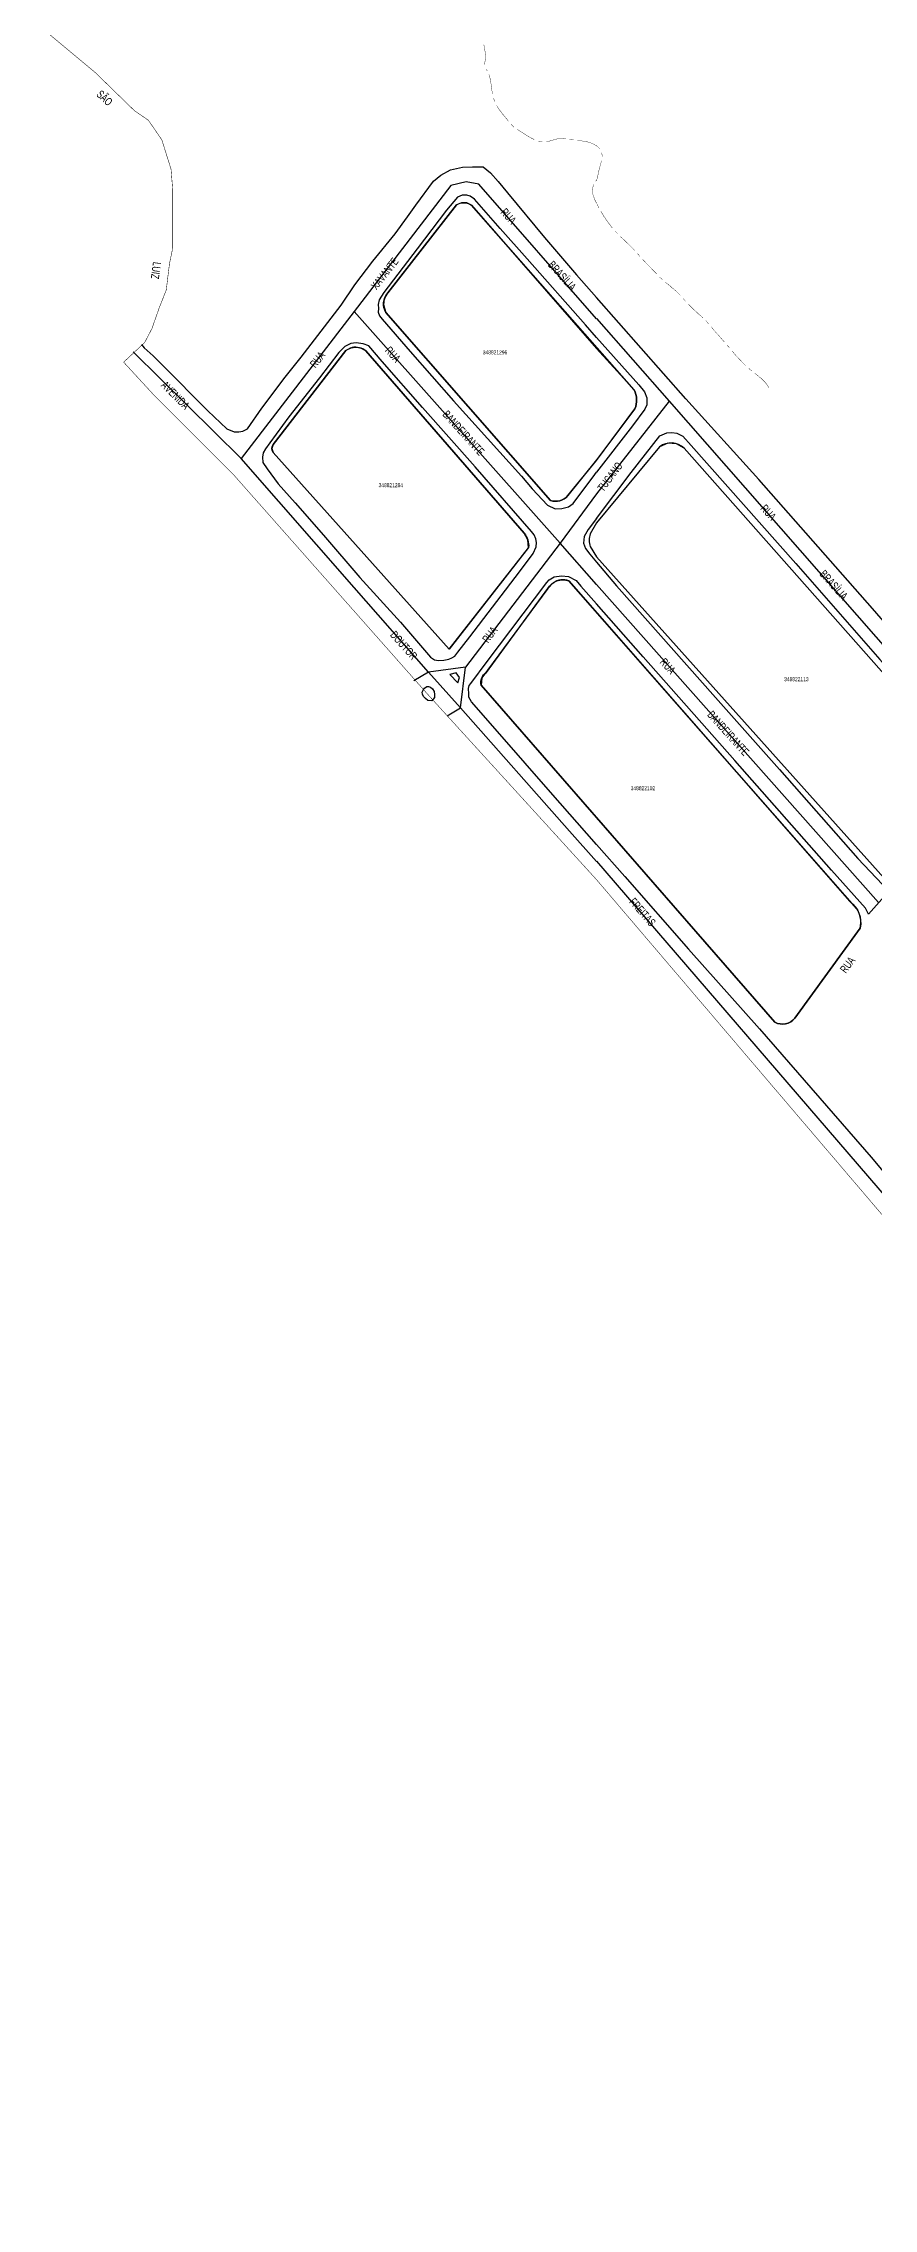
# Model space of a CAD drawing. Extents: x 203640 to 206998, y 4842129 to 4844379.
# Drawn here: x 204360 to 204775, y 4842201 to 4843284 of the extents above; entities that cross this region are included whole.
import ezdxf

# ---------------------------------------------------------------- set-up
doc = ezdxf.new("R2010")
doc.units = 0
doc.header["$LTSCALE"] = 1.5
doc.header["$MEASUREMENT"] = 0
for name, color, linetype in [('CD-MALHA-LOTES', 40, 'CONTINUOUS'), ('CD_TXT_QUADRA', 7, 'CONTINUOUS'), ('HD-CURSO-INTER', 170, 'CONTINUOUS'), ('LM-LIM-SETOR-FISCAL', 7, 'CONTINUOUS'), ('RU-QUADRAS', 210, 'CONTINUOUS'), ('SV-EIXO-RUA-PAV', 20, 'CONTINUOUS'), ('SV-RUA-PAVIM-S-GUIA-C-GUIA', 7, 'CONTINUOUS'), ('SV-TXT-RUA-N-PAV-S-GUIA-C-GUIA', 7, 'CONTINUOUS'), ('SV-TXT-RUA-PAV-S-GUIA-C-GUIA', 7, 'CONTINUOUS')]:
    doc.layers.add(name, color=color, linetype=linetype)
doc.styles.add('ARIAL', font='ARIAL.TTF')
doc.linetypes.add('Limite', pattern='A,20,-3,[130,ltypeshp.shx,S=6.35,R=0,X=0,Y=0],-3,20', length=46)

msp = doc.modelspace()

# ---------------------------------------------------------------- linework, layer by layer
at = {"layer": 'CD-MALHA-LOTES'}
for points in [[(204566.9, 4843203, -0.311605), (204574.4, 4843202.7), (204636.9, 4843131.2), (204655.6, 4843110.4, -0.228778), (204656, 4843101), (204636.9, 4843075.4), (204622.5, 4843057.6, -0.322295), (204613.8, 4843055.2), (204531.6, 4843149.1, -0.342355), (204532.6, 4843158.9)], [(204511.5, 4843130.1, -0.354384), (204521.5, 4843129.9), (204600.7, 4843038.8, -0.18475), (204602.9, 4843031.6), (204563.2, 4842980.8), (204475.2, 4843079.1, -0.337739), (204475.3, 4843083.1)], [(204668.3, 4843082), (204636.9, 4843044), (204633.7, 4843038.5, 0.182629), (204633.7, 4843032.1), (204636.9, 4843026.9), (204780.4, 4842866.5, 0.380262), (204788.4, 4842867), (204824.1, 4842912.4, 0.254367), (204824, 4842919.2), (204680.7, 4843081.3, 0.361645)], [(204623, 4843015), (204763.4, 4842854.6, -0.301508), (204768.6, 4842841.4), (204736, 4842796.3, -0.357192), (204726, 4842794.3), (204636.9, 4842896.6), (204579.2, 4842962.8, -0.316844), (204581.8, 4842969.2), (204612.5, 4843011.1, -0.359536)]]:
    msp.add_lwpolyline(points, format="xyb", close=True, dxfattribs=at)
at = {"layer": 'HD-CURSO-INTER', "const_width": 0.18}
for points in [[(204580.7, 4843282.1), (204580.5, 4843283)], [(204580.7, 4843282), (204580.7, 4843282.1)], [(204581.2, 4843279.2), (204580.7, 4843282)], [(204581.1, 4843274.6), (204581.3, 4843276)], [(204581.2, 4843279), (204581.2, 4843279.2)], [(204581.3, 4843277.7), (204581.2, 4843279)], [(204581.3, 4843277), (204581.3, 4843277.7)], [(204581.3, 4843276.1), (204581.3, 4843277)], [(204581.3, 4843276), (204581.3, 4843276.1)], [(204580.8, 4843273.1), (204581, 4843274.1)], [(204581, 4843274.1), (204581.1, 4843274.6)], [(204582, 4843270.3), (204581.7, 4843270.7)], [(204582.2, 4843269.9), (204582, 4843270.3)], [(204583.3, 4843267.6), (204583, 4843268.1)], [(204583.4, 4843267.2), (204583.3, 4843267.6)], [(204583.9, 4843264.7), (204583.4, 4843267.2)], [(204584, 4843264.2), (204583.9, 4843264.7)], [(204584.2, 4843262.7), (204584, 4843264.2)], [(204584.2, 4843262.3), (204584.2, 4843262.7)], [(204584.4, 4843261.2), (204584.2, 4843262.3)], [(204584.5, 4843260.3), (204584.4, 4843261.2)], [(204584.6, 4843259.8), (204584.5, 4843260.3)], [(204584.6, 4843259.3), (204584.6, 4843259.8)], [(204584.8, 4843258.3), (204584.6, 4843259.3)], [(204585.8, 4843255), (204585.3, 4843256.4)], [(204586, 4843254.5), (204585.8, 4843255)], [(204587.4, 4843251.8), (204586.9, 4843252.7)], [(204587.9, 4843251), (204587.4, 4843251.8)], [(204589.1, 4843249.4), (204587.9, 4843251)], [(204590, 4843248.2), (204589.1, 4843249.4)], [(204589.1, 4843249.4), (204589.1, 4843249.4)], [(204590.4, 4843247.8), (204590, 4843248.2)], [(204591.1, 4843246.9), (204590.4, 4843247.8)], [(204591.6, 4843246.3), (204591.1, 4843246.9)], [(204592.1, 4843245.7), (204591.6, 4843246.3)], [(204592.2, 4843245.5), (204592.1, 4843245.7)], [(204592.9, 4843244.7), (204592.2, 4843245.5)], [(204595, 4843242.3), (204594.2, 4843243.2)], [(204595.6, 4843241.8), (204595, 4843242.3)], [(204597.6, 4843240.4), (204597.2, 4843240.6)], [(204598.1, 4843240.1), (204597.6, 4843240.4)], [(204598.9, 4843239.6), (204598.1, 4843240.1)], [(204600.2, 4843238.8), (204598.9, 4843239.6)], [(204598.9, 4843239.6), (204598.9, 4843239.6)], [(204600.6, 4843238.5), (204600.2, 4843238.8)], [(204601.5, 4843237.9), (204600.6, 4843238.5)], [(204602.3, 4843237.4), (204601.5, 4843237.9)], [(204604.1, 4843236.4), (204602.3, 4843237.4)], [(204604.9, 4843236), (204604.1, 4843236.4)], [(204605.5, 4843235.7), (204604.9, 4843236)], [(204605.8, 4843235.5), (204605.5, 4843235.7)], [(204608.4, 4843234.6), (204607.7, 4843234.9)], [(204608.7, 4843234.6), (204608.4, 4843234.6)], [(204609.7, 4843234.5), (204608.7, 4843234.6)], [(204613.1, 4843234.7), (204611.7, 4843234.5)], [(204613.6, 4843234.9), (204613.1, 4843234.7)], [(204614.6, 4843235.2), (204613.6, 4843234.9)], [(204617.5, 4843236), (204614.6, 4843235.2)], [(204614.6, 4843235.2), (204614.6, 4843235.2)], [(204618.5, 4843236), (204617.5, 4843236)], [(204619.3, 4843236.1), (204618.5, 4843236)], [(204619.5, 4843236.1), (204619.3, 4843236.1)], [(204620.8, 4843236), (204619.5, 4843236.1)], [(204621.5, 4843235.9), (204620.8, 4843236)], [(204624.2, 4843235.6), (204623.4, 4843235.7)], [(204624.4, 4843235.5), (204624.2, 4843235.6)], [(204625.4, 4843235.4), (204624.4, 4843235.5)], [(204628.7, 4843235.1), (204627.4, 4843235.2)], [(204629.4, 4843234.9), (204628.7, 4843235.1)], [(204630.3, 4843234.8), (204629.4, 4843234.9)], [(204630.4, 4843234.8), (204630.3, 4843234.8)], [(204631.8, 4843234.5), (204630.4, 4843234.8)], [(204632.3, 4843234.4), (204631.8, 4843234.5)], [(204633.2, 4843234.2), (204632.3, 4843234.4)], [(204633.3, 4843234.1), (204633.2, 4843234.2)], [(204634.6, 4843233.7), (204633.3, 4843234.1)], [(204635.2, 4843233.4), (204634.6, 4843233.7)], [(204636.9, 4843232.4), (204635.2, 4843233.4)], [(204636.9, 4843232.4), (204636.9, 4843232.4)], [(204636.9, 4843232.4), (204636.9, 4843232.4)], [(204637.2, 4843232.2), (204636.9, 4843232.4)], [(204637.6, 4843231.9), (204637.2, 4843232.2)], [(204637.9, 4843231.5), (204637.6, 4843231.9)], [(204638.6, 4843230.8), (204637.9, 4843231.5)], [(204638, 4843220), (204638.3, 4843221.2)], [(204638.3, 4843221.2), (204638.4, 4843221.5)], [(204638.4, 4843221.5), (204638.8, 4843223.1)], [(204638.8, 4843223.1), (204638.9, 4843223.4)], [(204638.9, 4843223.4), (204639.1, 4843224.1)], [(204639.1, 4843224.1), (204639.3, 4843224.8)], [(204639.6, 4843228), (204639.3, 4843229)], [(204639.3, 4843224.8), (204639.3, 4843225)], [(204639.6, 4843227), (204639.6, 4843228)], [(204634.8, 4843210), (204635.1, 4843212.2)], [(204635.1, 4843212.2), (204635.2, 4843212.9)], [(204635.2, 4843212.9), (204635.3, 4843213.1)], [(204636.4, 4843214.8), (204636.9, 4843215.3)], [(204636.9, 4843215.3), (204637.2, 4843216.3)], [(204636.9, 4843215.3), (204636.9, 4843215.3)], [(204636.9, 4843215.3), (204636.9, 4843215.3)], [(204637.2, 4843216.3), (204637.4, 4843217.1)], [(204637.4, 4843217.1), (204637.8, 4843219.2)], [(204637.8, 4843219.2), (204638, 4843220)], [(204634.9, 4843209.2), (204634.8, 4843210)], [(204635, 4843208.4), (204634.9, 4843209.2)], [(204635, 4843208.2), (204635, 4843208.4)], [(204635.4, 4843207), (204635, 4843208.2)], [(204635.7, 4843206.3), (204635.4, 4843207)], [(204636, 4843205.5), (204635.7, 4843206.3)], [(204636, 4843205.4), (204636, 4843205.5)], [(204636.9, 4843203.6), (204636, 4843205.4)], [(204636.9, 4843203.6), (204636.9, 4843203.6)], [(204636.9, 4843203.6), (204636.9, 4843203.6)], [(204637.4, 4843202.6), (204637.1, 4843203.2)], [(204637.6, 4843202.3), (204637.4, 4843202.6)], [(204638, 4843201.4), (204637.6, 4843202.3)], [(204639.6, 4843198.7), (204639, 4843199.7)], [(204640.1, 4843197.9), (204639.6, 4843198.7)], [(204640.4, 4843197.3), (204640.1, 4843197.9)], [(204640.6, 4843197.1), (204640.4, 4843197.3)], [(204641.3, 4843196.1), (204640.6, 4843197.1)], [(204641.7, 4843195.4), (204641.3, 4843196.1)], [(204642.1, 4843194.9), (204641.7, 4843195.4)], [(204642.3, 4843194.6), (204642.1, 4843194.9)], [(204643.5, 4843193), (204642.3, 4843194.6)], [(204644.4, 4843191.8), (204643.5, 4843193)], [(204643.5, 4843193), (204643.5, 4843193)], [(204644.7, 4843191.4), (204644.4, 4843191.8)], [(204646.3, 4843189.6), (204646, 4843189.9)], [(204646.7, 4843189.2), (204646.3, 4843189.6)], [(204647.4, 4843188.5), (204646.7, 4843189.2)], [(204649.5, 4843186.4), (204648.8, 4843187)], [(204649.5, 4843186.4), (204649.5, 4843186.4)], [(204650.6, 4843185.4), (204649.5, 4843186.4)], [(204651, 4843185), (204650.6, 4843185.4)], [(204651.7, 4843184.3), (204651, 4843185)], [(204652.8, 4843183.3), (204651.7, 4843184.3)], [(204651.7, 4843184.3), (204651.7, 4843184.3)], [(204653.2, 4843182.9), (204652.8, 4843183.3)], [(204653.8, 4843182.3), (204653.2, 4843182.9)], [(204654.9, 4843181.2), (204653.9, 4843182.2)], [(204653.9, 4843182.2), (204653.8, 4843182.3)], [(204655.3, 4843180.8), (204654.9, 4843181.2)], [(204655.9, 4843180), (204655.3, 4843180.8)], [(204658.6, 4843177.1), (204657.3, 4843178.6)], [(204660.1, 4843175.4), (204659.9, 4843175.6)], [(204660.6, 4843174.9), (204660.1, 4843175.4)], [(204662.2, 4843173.2), (204660.6, 4843174.9)], [(204662.7, 4843172.7), (204662.2, 4843173.2)], [(204663.3, 4843172.1), (204662.7, 4843172.7)], [(204663.4, 4843172), (204663.3, 4843172.1)], [(204664.5, 4843170.9), (204663.4, 4843172)], [(204664.8, 4843170.5), (204664.5, 4843170.9)], [(204665.5, 4843169.8), (204664.8, 4843170.5)], [(204666.2, 4843169.1), (204665.5, 4843169.8)], [(204666.9, 4843168.4), (204666.2, 4843169.1)], [(204669.1, 4843166.2), (204668.3, 4843166.9)], [(204669.7, 4843165.6), (204669.1, 4843166.2)], [(204671.3, 4843164.2), (204671.3, 4843164.3)], [(204672, 4843163.7), (204671.3, 4843164.2)], [(204672.5, 4843163.3), (204672, 4843163.7)], [(204672.8, 4843163), (204672.5, 4843163.3)], [(204673.7, 4843162.3), (204672.8, 4843163)], [(204674.3, 4843161.7), (204673.7, 4843162.3)], [(204674.8, 4843161.3), (204674.3, 4843161.7)], [(204675.1, 4843161.1), (204674.8, 4843161.3)], [(204676, 4843160.3), (204675.1, 4843161.1)], [(204676.6, 4843159.8), (204676, 4843160.3)], [(204678.1, 4843158.3), (204676.6, 4843159.8)], [(204678.7, 4843157.7), (204678.1, 4843158.3)], [(204680.5, 4843155.7), (204680.1, 4843156.2)], [(204680.7, 4843155.4), (204680.5, 4843155.7)], [(204681.4, 4843154.7), (204680.7, 4843155.4)], [(204683.5, 4843152.5), (204682.8, 4843153.2)], [(204682.8, 4843153.2), (204682.8, 4843153.2)], [(204684.9, 4843151.1), (204683.5, 4843152.5)], [(204685.6, 4843150.4), (204684.9, 4843151.1)], [(204686, 4843150.1), (204685.6, 4843150.4)], [(204686.4, 4843149.7), (204686, 4843150.1)], [(204687.6, 4843148.6), (204686.4, 4843149.7)], [(204687.8, 4843148.4), (204687.6, 4843148.6)], [(204688.8, 4843147.6), (204687.8, 4843148.4)], [(204689.3, 4843147.1), (204688.8, 4843147.6)], [(204689.9, 4843146.6), (204689.3, 4843147.1)], [(204690, 4843146.4), (204689.9, 4843146.6)], [(204692, 4843144.4), (204691.5, 4843145)], [(204692.2, 4843144.2), (204692, 4843144.4)], [(204692.8, 4843143.5), (204692.2, 4843144.2)], [(204694.2, 4843141.9), (204694.1, 4843142)], [(204694.8, 4843141.2), (204694.2, 4843141.9)], [(204695.2, 4843140.7), (204694.8, 4843141.2)], [(204695.4, 4843140.4), (204695.2, 4843140.7)], [(204696.4, 4843139.3), (204695.4, 4843140.4)], [(204696.7, 4843138.9), (204696.4, 4843139.3)], [(204697.4, 4843138.2), (204696.7, 4843138.9)], [(204699.4, 4843135.9), (204697.4, 4843138.2)], [(204697.4, 4843138.2), (204697.4, 4843138.2)], [(204700.7, 4843134.4), (204699.4, 4843135.9)], [(204699.4, 4843135.9), (204699.4, 4843135.9)], [(204702.9, 4843131.9), (204702, 4843132.9)], [(204703.3, 4843131.4), (204702.9, 4843131.9)], [(204705.4, 4843128.9), (204704.6, 4843129.9)], [(204705.9, 4843128.3), (204705.4, 4843128.9)], [(204706.4, 4843127.8), (204705.9, 4843128.3)], [(204706.5, 4843127.6), (204706.4, 4843127.8)], [(204707.4, 4843126.7), (204706.5, 4843127.6)], [(204707.9, 4843126.1), (204707.4, 4843126.7)], [(204708.4, 4843125.6), (204707.9, 4843126.1)], [(204708.6, 4843125.4), (204708.4, 4843125.6)], [(204709.6, 4843124.3), (204708.6, 4843125.4)], [(204710, 4843123.9), (204709.6, 4843124.3)], [(204710.7, 4843123.2), (204710, 4843123.9)], [(204711.4, 4843122.5), (204710.7, 4843123.2)], [(204713.6, 4843120.6), (204712.9, 4843121.2)], [(204712.9, 4843121.2), (204712.9, 4843121.2)], [(204714.2, 4843120.1), (204713.6, 4843120.6)], [(204714.4, 4843119.9), (204714.2, 4843120.1)], [(204717.8, 4843117.3), (204716, 4843118.7)], [(204718.3, 4843116.8), (204717.8, 4843117.3)], [(204719.1, 4843116.2), (204718.3, 4843116.8)], [(204721.2, 4843114.1), (204719.1, 4843116.2)], [(204719.1, 4843116.2), (204719.1, 4843116.2)], [(204721.2, 4843114.1), (204721.2, 4843114.1)], [(204722.1, 4843112.9), (204721.2, 4843114.1)], [(204722.4, 4843112.5), (204722.1, 4843112.9)], [(204723, 4843111.6), (204722.4, 4843112.5)]]:
    msp.add_lwpolyline(points, dxfattribs=at)
at = {"layer": 'LM-LIM-SETOR-FISCAL', "linetype": 'Limite', "ltscale": 0.1}
msp.add_lwpolyline([(204802.2, 4842671.5, 0.25, 0.25, 0), (204636.9, 4842865.5, 0.25, 0.25, 0), (204552.4, 4842958.3, 0.25, 0.25, 0), (204552.4, 4842958.3, 0.25, 0.25, 0), (204552.4, 4842958.3, 0, 0, 0), (204552.4, 4842958.3, 0.25, 0.25, 0), (204455.1, 4843068.4, 0.25, 0.25, 0), (204415.2, 4843108.3, 0.25, 0.25, 0), (204400.5, 4843124.3, 0.25, 0.25, 0), (204411, 4843134.1, 0.25, 0.25, 0), (204414.7, 4843141.2, 0.25, 0.25, 0), (204418.1, 4843151, 0.25, 0.25, 0), (204421.8, 4843160.4, 0.25, 0.25, 0), (204423.4, 4843173.5, 0.25, 0.25, 0), (204425, 4843181.2, 0.25, 0.25, 0), (204425, 4843210.7, 0.25, 0.25, 0), (204424.2, 4843220.7, 0.25, 0.25, 0), (204419.6, 4843235.4, 0.25, 0.25, 0), (204412.9, 4843245.2, 0.25, 0.25, 0), (204405.8, 4843250.1, 0.25, 0.25, 0), (204386.3, 4843269.1, 0.25, 0.25, 0), (204360.5, 4843290.6, 0.25, 0.25, 0)], format="xyseb", dxfattribs=at)
at = {"layer": 'RU-QUADRAS', "color": 6, "linetype": 'Continuous'}
for points in [[(204613.8, 4843055.2, 0.322137), (204622.5, 4843057.6), (204636.8, 4843075.2), (204656, 4843101, 0.228778), (204655.6, 4843110.4), (204574.4, 4843202.8), (204572, 4843203.9), (204569.4, 4843203.9), (204566.9, 4843203), (204532.6, 4843158.9, 0.223224), (204530.5, 4843152.4), (204531.6, 4843149.1)], [(204563.2, 4842980.8), (204602.9, 4843031.5), (204602.5, 4843035.4), (204600.7, 4843038.8), (204521.5, 4843129.9, 0.231034), (204514.7, 4843131.6), (204511.5, 4843130.1), (204475.3, 4843083.1), (204474.6, 4843081.1), (204475.2, 4843079.1)], [(204780.4, 4842866.5, 0.380262), (204788.4, 4842867), (204824.1, 4842912.4), (204824.9, 4842915.8), (204824, 4842919.2), (204680.7, 4843081.3), (204676.8, 4843083.5), (204672.4, 4843083.8), (204668.3, 4843082), (204636.9, 4843044), (204633.7, 4843038.5, 0.181756), (204633.7, 4843032.1), (204636.9, 4843026.9)], [(204726, 4842794.3, 0.357192), (204736, 4842796.3), (204768.6, 4842841.4, 0.197745), (204766.9, 4842851), (204623, 4843015, 0.234246), (204615.2, 4843014), (204612.5, 4843011.1), (204579.5, 4842966.4), (204579.2, 4842962.8)]]:
    msp.add_lwpolyline(points, format="xyb", close=True, dxfattribs=at)
at = {"layer": 'SV-EIXO-RUA-PAV'}
for points in [[(204636.9, 4843146), (204578, 4843213.2), (204571.6, 4843214.4), (204564.1, 4843212.6), (204515.7, 4843149.7), (204459.2, 4843076.1)], [(204636.9, 4843013.1), (204618.6, 4843033.8), (204515.7, 4843149.7)], [(204636.9, 4843146.1), (204673.1, 4843104.8), (204832.3, 4842923.4)], [(204636.9, 4842874.7), (204623.4, 4842889.9), (204568.9, 4842951.5), (204552.8, 4842969.3), (204515.7, 4843011.6), (204459.2, 4843076.1), (204405.3, 4843129.4)], [(204673.1, 4843104.8), (204636.9, 4843058.4)], [(204636.9, 4843058.4), (204618.6, 4843033.8), (204571.4, 4842971.8)], [(204636.9, 4843013.1), (204777.8, 4842854.1)], [(204571.4, 4842971.8), (204552.8, 4842969.3), (204545.5, 4842965)], [(204562.2, 4842947.5), (204568.9, 4842951.5), (204571.4, 4842971.8)], [(204636.9, 4842874.8), (204782.6, 4842705.6), (204811.5, 4842672.1), (205217.1, 4842201.2)]]:
    msp.add_lwpolyline(points, dxfattribs=at)
at = {"layer": 'SV-RUA-PAVIM-S-GUIA-C-GUIA'}
for points in [[(204542.3, 4843197), (204546.6, 4843202.8), (204555.3, 4843214.8), (204559.1, 4843217.8), (204563.9, 4843220.4), (204569.8, 4843221.7), (204574.8, 4843222), (204580.1, 4843221.9), (204583.9, 4843219), (204587.6, 4843214.6), (204592.3, 4843208.9), (204610.8, 4843186.6), (204626.9, 4843168), (204636.9, 4843156.6)], [(204636.9, 4843136.6), (204631.3, 4843142.9), (204602.1, 4843176), (204588.7, 4843191.2), (204575.8, 4843205.8), (204573.6, 4843207.3), (204572, 4843207.8), (204569.6, 4843207.7), (204567.3, 4843206.7), (204561.8, 4843200.3), (204547.2, 4843181), (204530.6, 4843159.1), (204528.2, 4843155.5), (204527.7, 4843153.2), (204527.8, 4843151.2), (204527.7, 4843149.3), (204528.4, 4843147.5), (204529.7, 4843145.8), (204543.7, 4843129.7), (204565.3, 4843105), (204599.3, 4843067.3), (204604.7, 4843060.9), (204612.3, 4843052.8), (204616.2, 4843051), (204619.5, 4843051.1), (204622.9, 4843051.9), (204625.1, 4843053.7), (204636, 4843068.2), (204636.9, 4843069.3)], [(204509.2, 4843152.8), (204516.1, 4843162.9), (204525.1, 4843174.8), (204536.2, 4843188.4), (204542.3, 4843197)], [(204636.9, 4843156.6), (204636.9, 4843156.6)], [(204636.9, 4843156.6), (204636.9, 4843156.6)], [(204636.9, 4843046.2), (204654.2, 4843069.2), (204668.5, 4843087.5), (204671.9, 4843088.9), (204674.4, 4843089.1), (204677, 4843088.8), (204680, 4843087.3), (204684.1, 4843082.7), (204736.5, 4843023.6), (204778.5, 4842975.7), (204819.5, 4842929.1), (204827, 4842920.7), (204827.7, 4842919), (204827.9, 4842917.9), (204837.2, 4842930.2), (204822.9, 4842945.7), (204774.8, 4843001.1), (204717.9, 4843065.7), (204681.4, 4843105.9), (204636.9, 4843156.6)], [(204489.2, 4843126.8), (204509.2, 4843152.8)], [(204636.9, 4843136.6), (204636.9, 4843136.6)], [(204636.9, 4843136.6), (204636.9, 4843136.6)], [(204636.9, 4843136.6), (204657.9, 4843112.9), (204660.8, 4843109.4), (204661.9, 4843106.4), (204661.9, 4843102.9), (204660.9, 4843100.8), (204654.8, 4843092.5), (204636.9, 4843069.3)], [(204409.5, 4843133.1), (204410.8, 4843131.5), (204415.2, 4843127.5), (204427.6, 4843115.1), (204434.9, 4843107.6), (204442.5, 4843100), (204452, 4843091), (204455.7, 4843089.5), (204458.1, 4843089.5), (204460, 4843089.8), (204462.4, 4843091), (204469.6, 4843101.3), (204481.3, 4843116.8), (204489.2, 4843126.8)], [(204636.9, 4843069.3), (204636.9, 4843069.3)], [(204636.9, 4843069.3), (204636.9, 4843069.3)], [(204636.9, 4843046.2), (204632.6, 4843040.6), (204630.6, 4843037.2), (204630.4, 4843033.8), (204631.3, 4843031.1), (204633.5, 4843028.3), (204636.9, 4843024.3)], [(204636.9, 4843046.2), (204636.9, 4843046.2)], [(204636.9, 4843046.2), (204636.9, 4843046.2)], [(204636.9, 4842883.1), (204613.8, 4842909.4), (204588.5, 4842938.3), (204574.4, 4842954.5), (204573, 4842956.8), (204573, 4842958.5), (204572.8, 4842961.1), (204573.1, 4842962.7), (204574, 4842963.6), (204582.2, 4842974.7), (204612, 4843014.1), (204613.2, 4843015.5), (204615.7, 4843016.9), (204619.4, 4843017.5), (204622.8, 4843017.2), (204626.6, 4843015.1), (204629, 4843012.3), (204636.9, 4843003.4)], [(204636.9, 4843024.3), (204636.9, 4843024.3)], [(204636.9, 4843024.3), (204636.9, 4843024.3)], [(204636.9, 4843024.3), (204646.8, 4843012.5), (204696.3, 4842956.6), (204728.2, 4842920.6), (204767.4, 4842876.1), (204779.7, 4842863.1), (204782, 4842862), (204784.7, 4842861.9), (204772.7, 4842848.3), (204771.2, 4842851.4), (204754.2, 4842870.3), (204705.9, 4842925.1), (204660.2, 4842976.9), (204636.9, 4843003.4)], [(204636.9, 4843003.4), (204636.9, 4843003.4)], [(204636.9, 4843003.4), (204636.9, 4843003.4)], [(204568.4, 4842966.7), (204566.7, 4842968.9), (204563.6, 4842968.1), (204567.6, 4842963.9)], [(204567.6, 4842963.9), (204568.4, 4842966.7)], [(204636.9, 4842883.1), (204636.9, 4842883.1)], [(204636.9, 4842883.1), (204650.9, 4842867.1), (204682.8, 4842830.8), (204718.2, 4842791), (204774.1, 4842726.8), (204826.5, 4842664.1), (204859.6, 4842623.8), (204906.1, 4842568.9), (204959.6, 4842507.3), (205001.9, 4842458.3), (205049.2, 4842404), (205050.3, 4842403.6), (205051.5, 4842403.5), (205052.8, 4842404.5), (205044.4, 4842414.3), (205046.8, 4842416.8), (205056.6, 4842406.7), (205060.4, 4842410)]]:
    msp.add_lwpolyline(points, dxfattribs=at)
for points in [[(204500.4, 4843037.8), (204518.5, 4843016.7), (204538.9, 4842994.3), (204553.9, 4842976.8), (204555.9, 4842975.5), (204557.9, 4842975.1), (204560.6, 4842975.3), (204563, 4842975.8), (204564.5, 4842976.4), (204566.1, 4842977.3), (204567.6, 4842979.3), (204573.5, 4842987), (204598.4, 4843019.5), (204605.2, 4843028.6), (204606.6, 4843032), (204606.9, 4843034.1), (204606.5, 4843036), (204605.6, 4843037.9), (204604.3, 4843039.7), (204576.1, 4843072), (204549.9, 4843101.7), (204529.7, 4843124.7), (204523, 4843132.5), (204520.2, 4843133.5), (204516.7, 4843134), (204514.1, 4843133.6), (204511.1, 4843132.1), (204508, 4843129.2), (204498.3, 4843116.5), (204483.1, 4843096.9), (204473.5, 4843084), (204471.4, 4843080.9), (204470.3, 4843078.9), (204469.9, 4843076.8), (204470.1, 4843074.1), (204472.2, 4843070.9), (204477.8, 4843063.4), (204486.3, 4843053.9)], [(204552.5, 4842955.2), (204551.3, 4842956.2), (204550.4, 4842957.2), (204549.8, 4842958.3), (204549.7, 4842959.3), (204550.3, 4842960.7), (204550.9, 4842961.3), (204552, 4842962.1), (204552.9, 4842962.2), (204553.9, 4842961.8), (204554.8, 4842960.9), (204555.7, 4842959.6), (204555.9, 4842958.1), (204555.9, 4842956.7), (204555.2, 4842955.8), (204554.5, 4842955)]]:
    msp.add_lwpolyline(points, close=True, dxfattribs=at)

# ---------------------------------------------------------------- texts
at = {"layer": 'CD_TXT_QUADRA', "linetype": 'Continuous', "style": 'ARIAL', "width": 0.7}
for s, p in [('348821296', (204580, 4843128.2)), ('348821284', (204527.9, 4843061.8)), ('348822113', (204730.6, 4842964.8)), ('348822102', (204653.9, 4842910.3))]:
    msp.add_text(s, height=2, dxfattribs=at).set_placement(p)
at = {"layer": 'SV-TXT-RUA-N-PAV-S-GUIA-C-GUIA', "style": 'ARIAL', "width": 0.7}
for s, rotation, p in [('SÃO', 317, (204386.6, 4843257.7)), ('LUIZ', 262.5697, (204415.2, 4843174.6))]:
    msp.add_text(s, height=4, rotation=rotation, dxfattribs=at).set_placement(p)
at = {"layer": 'SV-TXT-RUA-PAV-S-GUIA-C-GUIA', "style": 'ARIAL', "width": 0.7}
for s, rotation, p in [('RUA                         BRASÍLIA', 312, (204588.6, 4843199)), ('RUA                                      XAVANTE', 52, (204496.4, 4843121.1)), ('RUA                                BANDEIRANTE', 312, (204530.8, 4843129.9)), ('AVENIDA', 315, (204418.9, 4843112.4)), ('TUCANO', 53, (204640.2, 4843059.2)), ('RUA                                 BRASÍLIA', 312, (204718.5, 4843050.9)), ('DOUTOR', 311.6905, (204533.4, 4842987.7)), ('RUA', 53, (204582.6, 4842983.6)), ('RUA                         BANDEIRANTE', 312, (204668.2, 4842974.1)), ('RUA                                           ALBATROZ', 53, (204761.4, 4842818.5)), ('FREITAS', 311, (204652.9, 4842854.3))]:
    msp.add_text(s, height=4, rotation=rotation, dxfattribs=at).set_placement(p)

doc.saveas('drawing.dxf')
